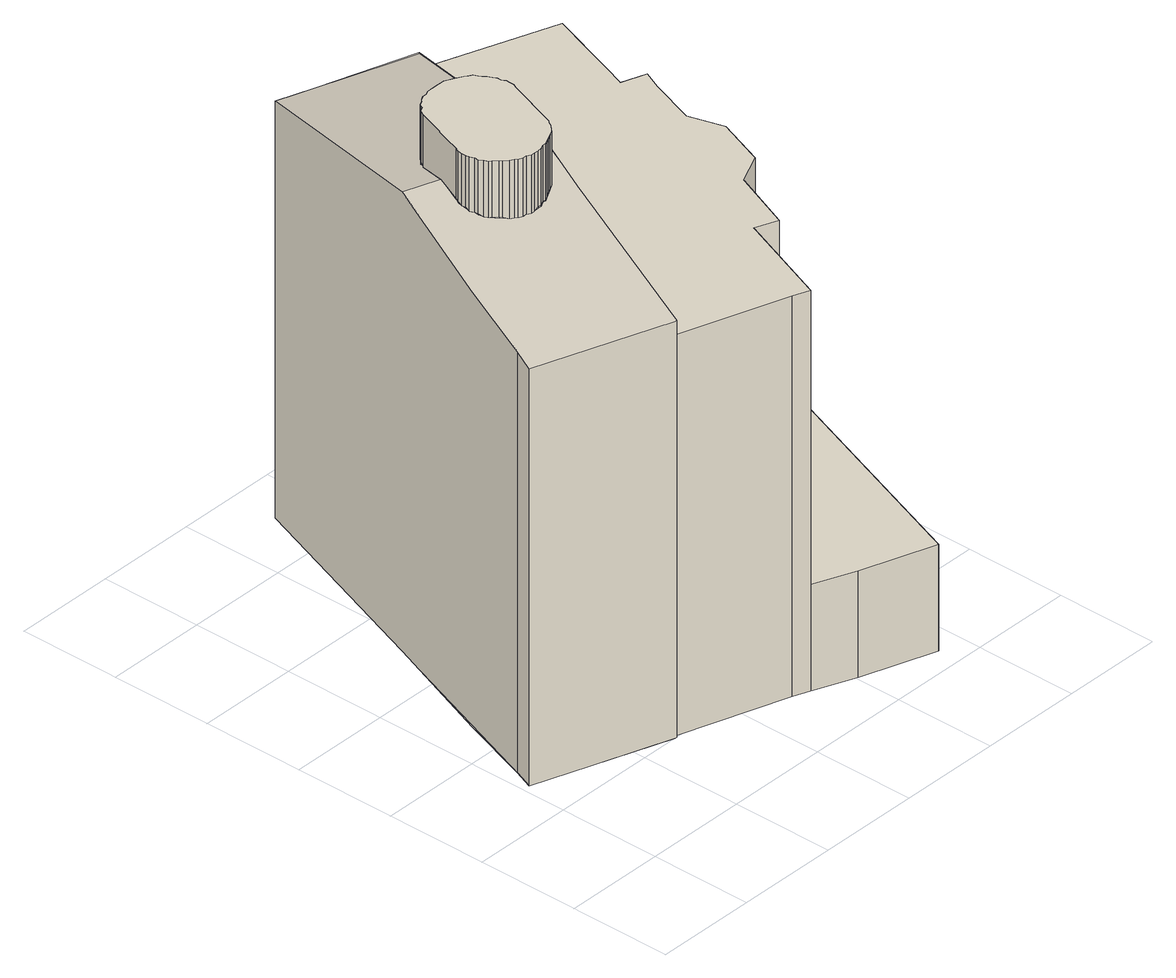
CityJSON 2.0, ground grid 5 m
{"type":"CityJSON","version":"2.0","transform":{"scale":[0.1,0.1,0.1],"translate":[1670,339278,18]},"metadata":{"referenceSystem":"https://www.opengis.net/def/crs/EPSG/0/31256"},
"CityObjects":{
"building1":{"type":"Building","attributes":{"name":"111390"},"children":["building1-1","building1-2","building1-3","building1-4"]},
"building1-1":{"type":"BuildingPart","attributes":{"HoeheDach":"38","NiedrigsteTraufeDesGebaeudes":"38","Blattnummer":"103078","HoeheGrund":"18","roofType":"FLACHDACH","measuredHeight":19.91},"parents":["building1"],"geometry":[{"type":"Solid","lod":"2","boundaries":[[[[0,1,2,3]],[[4,5,6,7,8,9,10,11,12,13,14,15,16,2,1]],[[17,18,19,20,21,22,23,24,25,26,27,28,29,0,3]],[[29,4,1,0]],[[28,5,4,29]],[[27,6,5,28]],[[26,7,6,27]],[[25,8,7,26]],[[24,9,8,25]],[[23,10,9,24]],[[22,11,10,23]],[[21,12,11,22]],[[20,13,12,21]],[[19,14,13,20]],[[18,15,14,19]],[[17,16,15,18]],[[3,2,16,17]]]]}]},
"building1-2":{"type":"BuildingPart","attributes":{"HoeheDach":"41","NiedrigsteTraufeDesGebaeudes":"39","Blattnummer":"103078","HoeheGrund":"18","roofType":"SATTELDACH","measuredHeight":22.83},"parents":["building1"],"geometry":[{"type":"Solid","lod":"2","boundaries":[[[[30,31,32,33]],[[31,34,35,32]],[[34,36,37,35]],[[36,38,39,37]],[[38,40,41,39]],[[40,42,43,41]],[[42,44,45,43]],[[44,46,47,45]],[[46,48,49,47]],[[48,50,51,49]],[[50,52,53,51]],[[52,54,55,53]],[[54,56,57,55]],[[58,59,60,61]],[[59,62,63,60]],[[62,64,65,63]],[[64,66,67,65]],[[68,69,70,71,72,73,74,75,76,77,78],[79,80,81,82,83,84,85,33,32,35,37,39,41,43,45,47,49,51,53,55,57,86,61,60,63,65,67,87,88,89,90,91,92,93,94,95,96,97,98,99,100,101,102,103,104,105,106,107,108,109,110,111,112,113,114,115,116,117,118,119,120,121,122,123]],[[124,125,126,75,74,73,72,127]],[[68,78,77,128,129,130,131,69]],[[86,57,56,132,58,61]],[[128,77,76,75,126,133]],[[69,131,134,135,71,70]],[[136,137,120,119,118,138]],[[87,67,66,139,140,88]],[[131,130,129,136,138,141,142,143,144,145,146,147,148,149,150,151,152,153,154,155,156,157,158,159,160,161,162,163,164,165,166,167,168,169,140,139,125,124,127,135,134]],[[66,64,62,59,58,132,56,54,52,50,48,46,44,42,40,38,36,34,31,30,170,171,172,173,174,175,176,177,178,179,137,136,129,128,133,126,125,139]],[[135,127,72,71]],[[140,169,89,88]],[[169,168,90,89]],[[168,167,91,90]],[[167,166,92,91]],[[166,165,93,92]],[[165,164,94,93]],[[164,163,95,94]],[[163,162,96,95]],[[162,161,97,96]],[[161,160,98,97]],[[160,159,99,98]],[[159,158,100,99]],[[158,157,101,100]],[[157,156,102,101]],[[156,155,103,102]],[[155,154,104,103]],[[154,153,105,104]],[[153,152,106,105]],[[152,151,107,106]],[[151,150,108,107]],[[150,149,109,108]],[[149,148,110,109]],[[148,147,111,110]],[[147,146,112,111]],[[146,145,113,112]],[[145,144,114,113]],[[144,143,115,114]],[[143,142,116,115]],[[142,141,117,116]],[[141,138,118,117]],[[137,179,121,120]],[[179,178,122,121]],[[178,177,123,122]],[[177,176,79,123]],[[176,175,80,79]],[[175,174,81,80]],[[174,173,82,81]],[[173,172,83,82]],[[172,171,84,83]],[[171,170,85,84]],[[170,30,33,85]]]]}]},
"building1-3":{"type":"BuildingPart","attributes":{"HoeheDach":"24","NiedrigsteTraufeDesGebaeudes":"24","Blattnummer":"103078","HoeheGrund":"18","roofType":"FLACHDACH","measuredHeight":5.28},"parents":["building1"],"geometry":[{"type":"Solid","lod":"2","boundaries":[[[[2,16,15,14,13,180,181,182,1]],[[183,184,185,186,187,188,189,190,191]],[[189,2,1,190]],[[188,16,2,189]],[[187,15,16,188]],[[186,14,15,187]],[[185,13,14,186]],[[184,180,13,185]],[[183,181,180,184]],[[191,182,181,183]],[[190,1,182,191]]]]}]},
"building1-4":{"type":"BuildingPart","attributes":{"HoeheDach":"43","NiedrigsteTraufeDesGebaeudes":"43","Blattnummer":"103078","HoeheGrund":"18","roofType":"FLACHDACH","measuredHeight":25.04},"parents":["building1"],"geometry":[{"type":"Solid","lod":"2","boundaries":[[[[118,117,116,115,114,113,112,111,110,109,108,107,106,105,104,103,102,101,100,99,98,97,96,95,94,93,92,91,90,89,88,67,65,63,60,61,86,57,55,53,51,49,47,45,43,41,39,37,35,32,33,85,84,83,82,81,80,79,123,122,121,120]],[[192,193,194,195,196,197,198,199,200,201,202,203,204,205,206,207,208,209,210,211,212,213,214,215,216,217,218,219,220,221,222,223,224,225,226,227,228,229,230,231,232,233,234,235,236,237,238,239,240,241,242,243,244,245,246,247,248,249,250,251,252,253]],[[251,118,120,252]],[[250,117,118,251]],[[249,116,117,250]],[[248,115,116,249]],[[247,114,115,248]],[[246,113,114,247]],[[245,112,113,246]],[[244,111,112,245]],[[243,110,111,244]],[[242,109,110,243]],[[241,108,109,242]],[[240,107,108,241]],[[239,106,107,240]],[[238,105,106,239]],[[237,104,105,238]],[[236,103,104,237]],[[235,102,103,236]],[[234,101,102,235]],[[233,100,101,234]],[[232,99,100,233]],[[231,98,99,232]],[[230,97,98,231]],[[229,96,97,230]],[[228,95,96,229]],[[227,94,95,228]],[[226,93,94,227]],[[225,92,93,226]],[[224,91,92,225]],[[223,90,91,224]],[[222,89,90,223]],[[221,88,89,222]],[[220,67,88,221]],[[219,65,67,220]],[[218,63,65,219]],[[217,60,63,218]],[[216,61,60,217]],[[215,86,61,216]],[[214,57,86,215]],[[213,55,57,214]],[[212,53,55,213]],[[211,51,53,212]],[[210,49,51,211]],[[209,47,49,210]],[[208,45,47,209]],[[207,43,45,208]],[[206,41,43,207]],[[205,39,41,206]],[[204,37,39,205]],[[203,35,37,204]],[[202,32,35,203]],[[201,33,32,202]],[[200,85,33,201]],[[199,84,85,200]],[[198,83,84,199]],[[197,82,83,198]],[[196,81,82,197]],[[195,80,81,196]],[[194,79,80,195]],[[193,123,79,194]],[[192,122,123,193]],[[253,121,122,192]],[[252,120,121,253]]]]}]}
},
"vertices":[
[130,30,202],[130,30,3],[148,77,3],[148,77,202],[122,33,3],[70,50,3],[143,255,3],[206,233,3],[194,198,3],[190,187,3],[202,183,3],[198,174,3],[190,151,3],[195,134,3],[186,110,3],[171,103,3],[159,73,3],[159,73,202],[171,103,202],[186,110,202],[195,134,202],[190,151,202],[198,174,202],[202,183,202],[190,187,202],[194,198,202],[206,233,202],[143,255,202],[70,50,202],[122,33,202],
[97,188,224],[96,189,224],[96,189,2],[97,188,2],[94,190,224],[94,190,2],[92,191,224],[92,191,2],[90,192,224],[90,192,2],[88,193,224],[88,193,2],[86,193,224],[86,193,2],[84,193,224],[84,193,2],[82,193,224],[82,193,2],[80,193,225],[80,193,2],[78,193,225],[78,193,2],[76,192,225],[76,192,2],[74,192,225],[74,192,2],[72,191,225],[72,191,2],[69,189,226],[68,187,226],[68,187,2],[69,189,2],[66,186,227],[66,186,2],[65,184,227],[65,184,2],[64,183,227],[64,183,2],[98,129,2],[70,50,2],[69,50,2],[4,72,2],[8,82,2],[20,117,2],[42,175,2],[79,277,2],[97,271,2],[143,255,2],[107,153,2],[104,176,2],[104,178,2],[103,180,2],[102,182,2],[101,183,2],[100,185,2],[99,187,2],[71,190,2],[59,169,2],[55,157,2],[54,155,2],[54,153,2],[54,151,2],[54,149,2],[55,147,2],[55,145,2],[56,143,2],[57,141,2],[58,140,2],[60,138,2],[61,137,2],[63,135,2],[65,134,2],[66,133,2],[68,132,2],[70,132,2],[72,131,2],[74,131,2],[76,131,2],[78,131,2],[80,132,2],[82,132,2],[84,133,2],[86,134,2],[88,135,2],[90,136,2],[91,137,2],[93,139,2],[94,141,2],[95,142,2],[100,155,2],[104,168,2],[105,170,2],[105,172,2],[105,174,2],[20,117,218],[42,175,230],[79,277,209],[8,82,211],[143,255,210],[107,153,230],[98,129,225],[70,50,209],[71,190,226],[97,271,209],[69,50,209],[4,72,209],[100,155,230],[104,168,228],[95,142,228],[59,169,230],[55,157,228],[94,141,227],[93,139,227],[91,137,227],[90,136,226],[88,135,226],[86,134,226],[84,133,225],[82,132,225],[80,132,225],[78,131,225],[76,131,225],[74,131,224],[72,131,224],[70,132,224],[68,132,224],[66,133,224],[65,134,224],[63,135,224],[61,137,225],[60,138,225],[58,140,225],[57,141,225],[56,143,225],[55,145,226],[55,147,226],[54,149,226],[54,151,227],[54,153,227],[54,155,228],[99,187,225],[100,185,225],[101,183,225],[102,182,225],[103,180,226],[104,178,226],[104,176,226],[105,174,227],[105,172,227],[105,170,227],
[227,122,3],[186,10,3],[150,22,3],[186,10,56],[227,122,56],[195,134,56],[186,110,56],[171,103,56],[159,73,56],[148,77,56],[130,30,56],[150,22,56],
[105,172,253],[105,174,253],[104,176,253],[104,178,253],[103,180,253],[102,182,253],[101,183,253],[100,185,253],[99,187,253],[97,188,253],[96,189,253],[94,190,253],[92,191,253],[90,192,253],[88,193,253],[86,193,253],[84,193,253],[82,193,253],[80,193,253],[78,193,253],[76,192,253],[74,192,253],[72,191,253],[71,190,253],[69,189,253],[68,187,253],[66,186,253],[65,184,253],[64,183,253],[55,157,253],[54,155,253],[54,153,253],[54,151,253],[54,149,253],[55,147,253],[55,145,253],[56,143,253],[57,141,253],[58,140,253],[60,138,253],[61,137,253],[63,135,253],[65,134,253],[66,133,253],[68,132,253],[70,132,253],[72,131,253],[74,131,253],[76,131,253],[78,131,253],[80,132,253],[82,132,253],[84,133,253],[86,134,253],[88,135,253],[90,136,253],[91,137,253],[93,139,253],[94,141,253],[95,142,253],[104,168,253],[105,170,253]
]}
